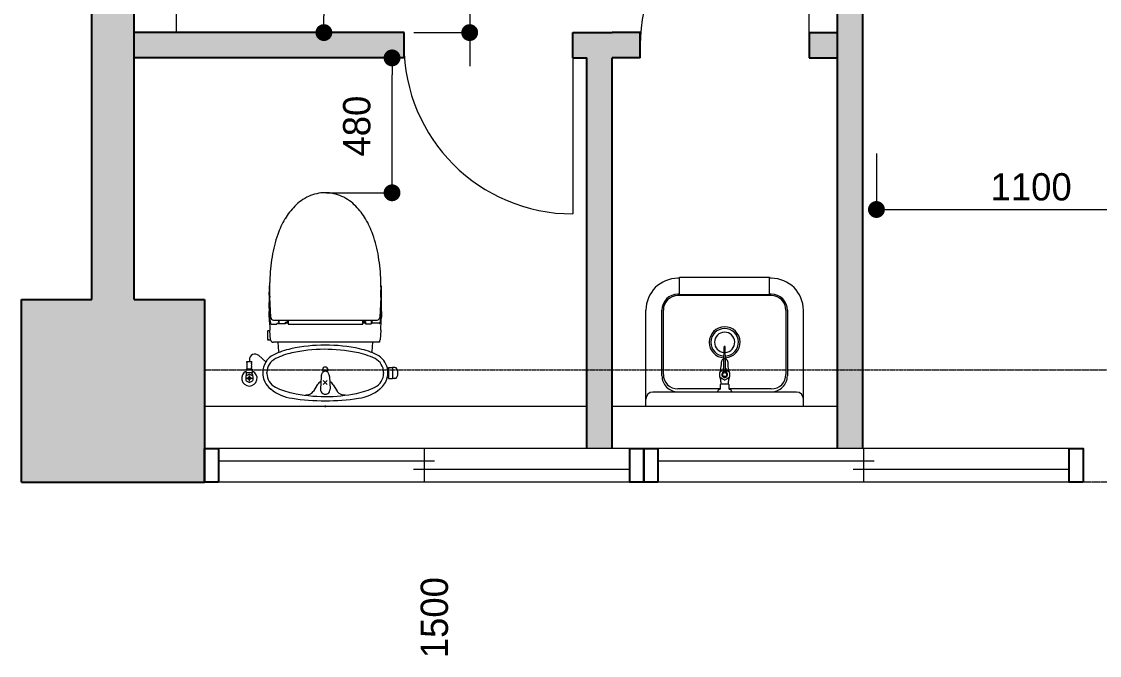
# Model space of a CAD drawing. Header units: millimetres. Extents: x -376000 to 292178, y -193032 to 188048.
# Drawn here: x -202147 to -198314, y 23682 to 25938 of the extents above; entities that cross this region are included whole.
import ezdxf

# ---------------------------------------------------------------- set-up
doc = ezdxf.new("R2010")
doc.units = ezdxf.units.MM
doc.header["$PDMODE"] = 1
doc.header["$PDSIZE"] = -2
doc.linetypes.add('ラインタイプ-1', pattern=[2.116531, 1.058062, -1.058469])
doc.linetypes.add('ラインタイプ-28', pattern=[1.058161, 0.705383, -0.352778])
for name, color, linetype, lineweight in [('01_基準-寸法', 7, 'Continuous', 5), ('_塗（壁） (2D)', 7, 'Continuous', 5), ('_平面図(既存部) (2D)', 7, 'Continuous', 5), ('_平面図（新設） (2D)', 7, 'Continuous', 5), ('_文字・記号 (2D)', 7, 'Continuous', 5), ('_梁 (2D)', 7, 'Continuous', 5)]:
    doc.layers.add(name, color=color, linetype=linetype, lineweight=lineweight)
for name, color, linetype, lineweight, true_color in [('02_0.25', 1, 'Continuous', 25, 0xff0000), ('03_0.15', 7, 'Continuous', 15, 0x990099), ('04_0.10', 7, 'Continuous', 9, 0x0099ff), ('05_0.05点線', 9, 'ラインタイプ-28', 5, 0x808080), ('08_ハッチ・色', 7, 'Continuous', 5, 0x888888)]:
    doc.layers.add(name, color=color, linetype=linetype, lineweight=lineweight, true_color=true_color)
doc.styles.add('Hiragino Kaku Gothic Pro W3', font='', dxfattribs={"bigfont": 'Hiragino Kaku Gothic Pro W3'})
doc.styles.add('Hiragino Sans W3', font='', dxfattribs={"bigfont": 'Hiragino Sans W3'})
doc.styles.get('Hiragino Kaku Gothic Pro W3').set_extended_font_data('Hiragino Kaku Gothic Pro W3')
doc.styles.get('Hiragino Sans W3').set_extended_font_data('Hiragino Sans W3')
doc.dimstyles.new('RGT', dxfattribs={"dimtxt": 161.781684, "dimasz": 0.999939, "dimexe": 0, "dimexo": 1, "dimgap": 0.5, "dimtad": 1, "dimdsep": 46, "dimtxsty": 'Hiragino Sans W3', "dimblk": 'DOT', "dimblk1": 'DOT', "dimblk2": 'DOT', "dimcen": 0, "dimazin": 0, "dimtfac": 1, "dimtix": 1, "dimtmove": 0, "dimatfit": 0, "dimldrblk": 'VW_FILLEDARROW', "dimfxl": 1, "dimfrac": 2, "dimtolj": 1, "dimarcsym": 0})

# ---------------------------------------------------------------- blocks, each defined once
blk = doc.blocks.new('グループ-294')
at = {"layer": '04_0.10'}
blk.add_line((-200186.7, 25853.3), (-200186.7, 25253.3), dxfattribs=at)
blk.add_arc((-200186.7, 25853.3), 600, 180, 270, dxfattribs=at)
blk = doc.blocks.new('グループ-295')
at = {"layer": '04_0.10'}
blk.add_line((-199346.7, 25853.3), (-199346.7, 26453.3), dxfattribs=at)
blk.add_arc((-199346.7, 25853.3), 600, 90, 180, dxfattribs=at)
blk = doc.blocks.new('塗（壁） (2D)')
at = {"layer": '02_0.25', "linetype": 'Continuous', "lineweight": 0, "true_color": 0xaaaaaa}
for points in [[(-201896.7, 29558.3), (-201746.7, 29558.3), (-201746.7, 24948.3), (-201896.7, 24948.3)], [(-201896.7, 29348.3), (-201746.7, 29348.3), (-201746.7, 24948.3), (-201896.7, 24948.3)]]:
    blk.add_hatch(color=253, dxfattribs=at).paths.add_polyline_path(points)
at = {"layer": '08_ハッチ・色', "linetype": 'Continuous', "lineweight": 0}
for points in [[(-200939.8, 25808.3), (-201746.7, 25808.3), (-201746.7, 25898.3), (-200786.7, 25898.3), (-200786.7, 25808.3)], [(-200186.7, 25808.3), (-200136.7, 25808.3), (-200136.7, 25898.3), (-200186.7, 25898.3), (-200186.7, 25808.3)], [(-199946.7, 25808.3), (-200046.7, 25808.3), (-200046.7, 25898.3), (-199946.7, 25898.3), (-199946.7, 25808.3)], [(-199246.4, 25808.3), (-199346.4, 25808.3), (-199346.4, 25898.3), (-199246.4, 25898.3), (-199246.4, 25808.3)]]:
    blk.add_hatch(color=141, dxfattribs=at).paths.add_polyline_path(points)
at = {"layer": '02_0.25'}
blk.add_line((-200136.7, 25898.3), (-200046.7, 25898.3), dxfattribs=at)
at = {"layer": '08_ハッチ・色', "color": 141}
for points in [[(-199156.7, 29708.3), (-199246.7, 29708.3), (-199156.7, 24418.3), (-199246.7, 24418.3)], [(-200046.7, 24418.3), (-200136.7, 24418.3), (-200046.7, 25898.3), (-200136.7, 25898.3)]]:
    blk.add_solid(points, dxfattribs=at)
at = {"layer": '08_ハッチ・色', "color": 253, "linetype": 'Continuous', "true_color": 0xaaaaaa}
blk.add_solid([(-202146.7, 24298.3), (-201496.7, 24298.3), (-202146.7, 24948.3), (-201496.7, 24948.3)], dxfattribs=at)
blk.add_solid([(-202146.7, 24298.3), (-201496.7, 24298.3), (-202146.7, 24948.3), (-201496.7, 24948.3)], dxfattribs=at)
at = {"layer": '02_0.25', "color": 7}
for name in ['グループ-295', 'グループ-294']:
    blk.add_blockref(name, (0, 0), dxfattribs=at)
blk = doc.blocks.new('グループ-178')
at = {"layer": '02_0.25', "flags": 128}
for points in [[(-201446.7, 24298.3), (-201496.7, 24298.3), (-201496.7, 24418.3), (-201446.7, 24418.3)], [(-199934.2, 24298.3), (-199984.2, 24298.3), (-199984.2, 24418.3), (-199934.2, 24418.3)]]:
    blk.add_lwpolyline(points, close=True, dxfattribs=at)
at = {"layer": '03_0.15'}
for p, q in [((-200715.4, 24418.3), (-200715.4, 24298.3)), ((-200678.4, 24373.3), (-201446.7, 24373.3)), ((-199984.2, 24343.3), (-200752.5, 24343.3))]:
    blk.add_line(p, q, dxfattribs=at)
at = {"layer": '04_0.10'}
for p, q in [((-199984.2, 24418.3), (-201446.7, 24418.3)), ((-199984.2, 24298.3), (-201446.7, 24298.3))]:
    blk.add_line(p, q, dxfattribs=at)
blk = doc.blocks.new('グループ-179')
at = {"layer": '02_0.25', "flags": 128}
for points in [[(-199884, 24298.3), (-199934, 24298.3), (-199934, 24418.3), (-199884, 24418.3)], [(-198371.5, 24298.3), (-198421.5, 24298.3), (-198421.5, 24418.3), (-198371.5, 24418.3)]]:
    blk.add_lwpolyline(points, close=True, dxfattribs=at)
at = {"layer": '03_0.15'}
for p, q in [((-199152.8, 24418.3), (-199152.8, 24298.3)), ((-199115.8, 24373.3), (-199884, 24373.3)), ((-198421.5, 24343.3), (-199189.8, 24343.3))]:
    blk.add_line(p, q, dxfattribs=at)
at = {"layer": '04_0.10'}
for p, q in [((-198421.5, 24418.3), (-199884, 24418.3)), ((-198421.5, 24298.3), (-199884, 24298.3))]:
    blk.add_line(p, q, dxfattribs=at)
blk = doc.blocks.new('グループ-183')
at = {"layer": '02_0.25', "flags": 128}
for points in [[(-199883.9, 24298.3), (-199933.9, 24298.3), (-199933.9, 24418.3), (-199883.9, 24418.3)], [(-198371.4, 24298.3), (-198421.4, 24298.3), (-198421.4, 24418.3), (-198371.4, 24418.3)]]:
    blk.add_lwpolyline(points, close=True, dxfattribs=at)
at = {"layer": '03_0.15'}
for p, q in [((-199152.7, 24418.3), (-199152.7, 24298.3)), ((-199115.6, 24373.3), (-199883.9, 24373.3)), ((-198421.4, 24343.3), (-199189.7, 24343.3))]:
    blk.add_line(p, q, dxfattribs=at)
at = {"layer": '04_0.10'}
for p, q in [((-198421.4, 24418.3), (-199883.9, 24418.3)), ((-198421.4, 24298.3), (-199883.9, 24298.3))]:
    blk.add_line(p, q, dxfattribs=at)
blk = doc.blocks.new('平面図(既存部) (2D)')
at = {"layer": '02_0.25'}
for p, q in [((-201896.673, 24948.333), (-201896.673, 28428.333)), ((-201746.673, 24948.333), (-201746.673, 28428.333)), ((-202146.673, 24298.333), (-202146.673, 24948.333)), ((-202146.673, 24948.333), (-201896.673, 24948.333)), ((-202146.673, 24298.333), (-202146.673, 24948.333)), ((-202146.673, 24948.333), (-201896.673, 24948.333)), ((-201746.673, 24948.333), (-201496.673, 24948.333)), ((-201496.673, 24948.333), (-201496.673, 24298.333)), ((-201496.673, 24948.333), (-201496.673, 24298.333)), ((-202146.48, 24298.333), (-201496.48, 24298.333)), ((-202146.48, 24298.333), (-201496.48, 24298.333))]:
    blk.add_line(p, q, dxfattribs=at)
at = {"layer": '02_0.25', "color": 7}
for name in ['グループ-178', 'グループ-179', 'グループ-183']:
    blk.add_blockref(name, (0, 0), dxfattribs=at)
blk = doc.blocks.new('グループ-786')
at = {"layer": '04_0.10'}
for p, q in [((-201596.7, 27222.3), (-201564.7, 27215.9)), ((-201596.7, 27222.3), (-201596.7, 26874.3)), ((-201556.7, 27048.3), (-201556.7, 27206.1)), ((-201556.7, 27127.3), (-201539.3, 27135.1)), ((-201556.7, 27127.3), (-201545.5, 27129)), ((-201556.7, 27025.8), (-201556.7, 27070.8)), ((-201547.1, 27070.8), (-201556.7, 27070.8)), ((-201546.1, 27069.9), (-201546.1, 27026.7)), ((-201556.7, 27048.3), (-201556.7, 26890.5)), ((-201547.1, 27025.8), (-201556.7, 27025.8)), ((-201347.6, 27053.3), (-201347.7, 27053.3)), ((-201347.6, 27043.3), (-201347.7, 27043.3)), ((-201556.7, 26969.3), (-201545.5, 26967.6)), ((-201556.7, 26969.3), (-201539.3, 26961.5)), ((-201596.7, 26874.3), (-201564.7, 26880.7))]:
    blk.add_line(p, q, dxfattribs=at)
for centre, radius in [((-201366.7, 27048.3), 36.5), ((-201379.7, 27055.8), 5), ((-201366.7, 27063.3), 5), ((-201353.7, 27055.8), 5), ((-201379.7, 27040.8), 5), ((-201366.7, 27048.3), 5), ((-201366.7, 27033.3), 5), ((-201353.7, 27040.8), 5)]:
    blk.add_circle(centre, radius, dxfattribs=at)
for centre, radius, start, end in [((-201710.7, 26229.3), 1000, 62.9061, 83.4532), ((-201566.7, 27206.1), 10, 0, 78.6901), ((-201710.7, 26229.3), 988, 62.9061, 81.0319), ((-201512.6, 27075.9), 65, 61.7005, 114.3187), ((-201532, 27040), 90, 64.3158, 98.6286), ((-201415, 27283.3), 180, 244.3158, 267.7039), ((-201401.2, 27282.8), 170, 241.7005, 266.1568), ((-201434.3, 26803.7), 300, 64.9404, 87.7039), ((-201433.3, 26803.9), 310, 64.8506, 86.1568), ((-201291.7, 27048.3), 68, 0, 62.7152), ((-201291.7, 27048.3), 80, 0, 62.9061), ((-201547.1, 27069.8), 1, 6.2024, 90), ((-201744.9, 27048.3), 200, 0, 6.2024), ((-201319.9, 27048.3), 30, 0, 64.9404), ((-201318.6, 27048.3), 40, 0, 64.8506), ((-201547.1, 27026.8), 1, 270, 353.7976), ((-201744.9, 27048.3), 200, 353.7976, 0), ((-201434.3, 27292.9), 300, 272.2961, 295.0596), ((-201347.7, 27052.3), 1, 90, 145.008), ((-201319.9, 27048.3), 30, 295.0596, 0), ((-201318.6, 27048.3), 40, 295.1494, 0), ((-201291.7, 27048.3), 68, 297.2848, 0), ((-201291.7, 27048.3), 80, 297.0939, 0), ((-201710.7, 27867.3), 988, 278.9681, 297.0939), ((-201415, 26813.3), 180, 92.2961, 115.6842), ((-201401.2, 26813.8), 170, 93.8432, 118.2995), ((-201433.3, 27292.7), 310, 273.8432, 295.1494), ((-201710.7, 27867.3), 1000, 276.5468, 297.0939), ((-201532, 27056.6), 90, 261.3714, 295.6842), ((-201512.6, 27020.7), 65, 245.6813, 298.2995), ((-201566.7, 26890.5), 10, 281.3099, 0)]:
    blk.add_arc(centre, radius, start, end, dxfattribs=at)
blk = doc.blocks.new('グループ-787')
at = {"layer": '04_0.10'}
for p, q in [((-201596.7, 26422.3), (-201564.7, 26415.9)), ((-201596.7, 26422.3), (-201596.7, 26074.3)), ((-201556.7, 26248.3), (-201556.7, 26406.1)), ((-201556.7, 26327.3), (-201539.3, 26335.1)), ((-201556.7, 26327.3), (-201545.5, 26329)), ((-201556.7, 26225.8), (-201556.7, 26270.8)), ((-201547.1, 26270.8), (-201556.7, 26270.8)), ((-201546.1, 26269.9), (-201546.1, 26226.7)), ((-201556.7, 26248.3), (-201556.7, 26090.5)), ((-201547.1, 26225.8), (-201556.7, 26225.8)), ((-201347.6, 26253.3), (-201347.7, 26253.3)), ((-201347.6, 26243.3), (-201347.7, 26243.3)), ((-201556.7, 26169.3), (-201545.5, 26167.6)), ((-201556.7, 26169.3), (-201539.3, 26161.5)), ((-201596.7, 26074.3), (-201564.7, 26080.7))]:
    blk.add_line(p, q, dxfattribs=at)
for centre, radius in [((-201366.7, 26248.3), 36.5), ((-201379.7, 26255.8), 5), ((-201366.7, 26263.3), 5), ((-201353.7, 26255.8), 5), ((-201379.7, 26240.8), 5), ((-201366.7, 26248.3), 5), ((-201366.7, 26233.3), 5), ((-201353.7, 26240.8), 5)]:
    blk.add_circle(centre, radius, dxfattribs=at)
for centre, radius, start, end in [((-201710.7, 25429.3), 1000, 62.9061, 83.4532), ((-201566.7, 26406.1), 10, 0, 78.6901), ((-201710.7, 25429.3), 988, 62.9061, 81.0319), ((-201512.6, 26275.9), 65, 61.7005, 114.3187), ((-201401.2, 26482.8), 170, 241.7005, 266.1568), ((-201532, 26240), 90, 64.3158, 98.6286), ((-201415, 26483.3), 180, 244.3158, 267.7039), ((-201434.3, 26003.7), 300, 64.9404, 87.7039), ((-201433.3, 26003.9), 310, 64.8506, 86.1568), ((-201291.7, 26248.3), 68, 0, 62.7152), ((-201291.7, 26248.3), 80, 0, 62.9061), ((-201547.1, 26269.8), 1, 6.2024, 90), ((-201744.9, 26248.3), 200, 0, 6.2024), ((-201319.9, 26248.3), 30, 0, 64.9404), ((-201318.6, 26248.3), 40, 0, 64.8506), ((-201547.1, 26226.8), 1, 270, 353.7976), ((-201744.9, 26248.3), 200, 353.7976, 0), ((-201434.3, 26492.9), 300, 272.2961, 295.0596), ((-201347.7, 26252.3), 1, 90, 145.008), ((-201319.9, 26248.3), 30, 295.0596, 0), ((-201318.6, 26248.3), 40, 295.1494, 0), ((-201291.7, 26248.3), 68, 297.2848, 0), ((-201291.7, 26248.3), 80, 297.0939, 0), ((-201710.7, 27067.3), 1000, 276.5468, 297.0939), ((-201710.7, 27067.3), 988, 278.9681, 297.0939), ((-201415, 26013.3), 180, 92.2961, 115.6842), ((-201401.2, 26013.8), 170, 93.8432, 118.2995), ((-201433.3, 26492.7), 310, 273.8432, 295.1494), ((-201532, 26256.6), 90, 261.3714, 295.6842), ((-201512.6, 26220.7), 65, 245.6813, 298.2995), ((-201566.7, 26090.5), 10, 281.3099, 0)]:
    blk.add_arc(centre, radius, start, end, dxfattribs=at)
blk = doc.blocks.new('グループ-788')
at = {"layer": '04_0.10', "flags": 128}
blk.add_lwpolyline([(-201746.7, 27398.3), (-201596.7, 27398.3), (-201596.7, 25898.3), (-201746.7, 25898.3)], close=True, dxfattribs=at)
at = {"layer": '04_0.10'}
for name in ['グループ-786', 'グループ-787']:
    blk.add_blockref(name, (0, 0), dxfattribs=at)
blk = doc.blocks.new('グループ-800')
at = {"layer": '04_0.10'}
for p, q in [((-201265.5, 24982.4), (-201264.7, 24997.4)), ((-200868.6, 24997.4), (-200867.8, 24982.4)), ((-201265.7, 24972.4), (-201265.6, 24979.8)), ((-201265.7, 24971.4), (-201265.7, 24972.4)), ((-201265.7, 24967.9), (-201265.7, 24971.4)), ((-201265.7, 24967), (-201265.7, 24967.9)), ((-201265.7, 24963.5), (-201265.7, 24967)), ((-201260.5, 24884.8), (-201264.2, 24956.7)), ((-200869.1, 24956.7), (-200872.8, 24884.8)), ((-200867.7, 24980.1), (-200867.7, 24972.4)), ((-200867.7, 24972.4), (-200867.7, 24971.4)), ((-200867.7, 24971.4), (-200867.7, 24967.9)), ((-200867.7, 24967.9), (-200867.7, 24966.7)), ((-200867.7, 24966.7), (-200867.7, 24953.7)), ((-201266.2, 24886.1), (-201266.7, 24905.6)), ((-201262.7, 24885.3), (-201263.3, 24893.6)), ((-201262.5, 24880.6), (-201262.7, 24885.3)), ((-201261.3, 24867.1), (-201262.5, 24880.6)), ((-201250.6, 24875.4), (-200882.8, 24875.4)), ((-201231.8, 24871.7), (-201231.8, 24875.4)), ((-201230.7, 24863.9), (-201230.7, 24875.4)), ((-201200.7, 24868.3), (-201200.7, 24875.4)), ((-201199.1, 24875.4), (-201199.1, 24862.8)), ((-200932.7, 24862.8), (-200932.7, 24875.4)), ((-200931.2, 24869.8), (-200931.2, 24875.4)), ((-200902.7, 24863.4), (-200902.7, 24875.4)), ((-200901.6, 24875.4), (-200901.6, 24865.9)), ((-200870.3, 24889.1), (-200871.5, 24872.8)), ((-200870.1, 24892.6), (-200870.2, 24889.3)), ((-200866.7, 24905.6), (-200867.2, 24886.1)), ((-201271.7, 24835.5), (-201271.7, 24807)), ((-201269.2, 24837.1), (-201269.7, 24837.1)), ((-201268.7, 24837.2), (-201268.7, 24836.7)), ((-201263.4, 24837.5), (-201268.4, 24837.5)), ((-201263.4, 24837.5), (-201263.5, 24839.2)), ((-201261.3, 24805.6), (-201263.4, 24837.5)), ((-201258.8, 24860.8), (-201239.7, 24860.8)), ((-201239.2, 24862.6), (-201239.2, 24861.3)), ((-201232.7, 24863.2), (-201238.7, 24863.1)), ((-201231.7, 24867.8), (-201231.8, 24871.7)), ((-201231.7, 24867.8), (-201231.7, 24866.8)), ((-201231.7, 24866.8), (-201231.7, 24865.9)), ((-201231.7, 24865.9), (-201231.7, 24864.7)), ((-201229.7, 24862.9), (-201208.2, 24862.9)), ((-201207.7, 24867.8), (-201201.2, 24867.8)), ((-201207.7, 24863.4), (-201207.7, 24867.8)), ((-201206.7, 24865), (-201206.7, 24867.8)), ((-201199.6, 24864.5), (-201206.2, 24864.5)), ((-201197.1, 24860.8), (-201066.7, 24860.8)), ((-201066.7, 24860.8), (-200934.7, 24860.8)), ((-200931.9, 24868.2), (-200932.2, 24868.5)), ((-200931.8, 24868.2), (-200931.8, 24867.4)), ((-200926.2, 24864.7), (-200931.7, 24864.6)), ((-200926.2, 24868.2), (-200931.6, 24868.3)), ((-200931.2, 24869.8), (-200924.2, 24869.8)), ((-200925.7, 24865.2), (-200925.7, 24867.7)), ((-200924.2, 24869.8), (-200924.2, 24862.4)), ((-200924.2, 24862.4), (-200903.7, 24862.4)), ((-200901.6, 24865), (-200901.6, 24865.9)), ((-200874.8, 24864), (-200900.6, 24864)), ((-200875.7, 24863.3), (-200875.7, 24864)), ((-200874.5, 24862.8), (-200875.2, 24862.8)), ((-200871.7, 24872.5), (-200872.1, 24867.9)), ((-200869.4, 24839.2), (-200871.6, 24805.6)), ((-201270.2, 24805.1), (-201270.2, 24805.6)), ((-201270.2, 24802.4), (-201270.2, 24805.1)), ((-201269.7, 24802.4), (-201270.2, 24802.4)), ((-201269.7, 24805.5), (-201269, 24805.5)), ((-201269.7, 24803.7), (-201269.7, 24802.4)), ((-201267.2, 24805.5), (-201268.4, 24805.5)), ((-201267.7, 24802.4), (-201267.7, 24803.7)), ((-201267.2, 24802.4), (-201267.7, 24802.4)), ((-201267.2, 24805.5), (-201267.2, 24805)), ((-201267.2, 24805), (-201267.2, 24802.4)), ((-201267.2, 24805), (-201261.3, 24805)), ((-200873.7, 24800.2), (-200873.7, 24796.8)), ((-201066.7, 24796.3), (-201251.3, 24796.3)), ((-201232.3, 24763.7), (-201234.7, 24796.3)), ((-200927.6, 24796.3), (-201066.7, 24796.3)), ((-200888.8, 24796.3), (-200927.6, 24796.3)), ((-200898.6, 24796.3), (-200901, 24763.7)), ((-200882, 24796.3), (-200888.8, 24796.3)), ((-200879.3, 24796.3), (-200882, 24796.3)), ((-200874.1, 24796.3), (-200879.3, 24796.3)), ((-201345.7, 24728.3), (-201327.7, 24728.3)), ((-201345.7, 24724.1), (-201345.7, 24728.3)), ((-201343.9, 24719.8), (-201343.9, 24722.3)), ((-201336.7, 24734.1), (-201336.7, 24728.3)), ((-201329.4, 24719.8), (-201329.4, 24722.3)), ((-201327.7, 24724.1), (-201327.7, 24728.3)), ((-201278, 24726.7), (-201303.5, 24749.1)), ((-201348.2, 24690.1), (-201348.2, 24700.5)), ((-201347.7, 24701.3), (-201343.3, 24701.3)), ((-201347.7, 24689.3), (-201325.6, 24689.3)), ((-201338.7, 24682.2), (-201347.6, 24677)), ((-201347.2, 24683.5), (-201347.2, 24689.3)), ((-201343.9, 24711.8), (-201343.9, 24714.3)), ((-201343.9, 24703.3), (-201343.9, 24706.8)), ((-201343.3, 24701.3), (-201330.1, 24701.3)), ((-201342.8, 24702.3), (-201330.6, 24702.3)), ((-201325.7, 24677), (-201334.7, 24682.2)), ((-201330.1, 24701.3), (-201325.6, 24701.3)), ((-201329.4, 24711.8), (-201329.4, 24714.3)), ((-201329.4, 24703.3), (-201329.4, 24706.8)), ((-201326.2, 24683.5), (-201326.2, 24689.3)), ((-201325.2, 24690.1), (-201325.2, 24700.5)), ((-201274.2, 24685.8), (-201274.2, 24688.8)), ((-200859.2, 24688.8), (-200859.2, 24685.8)), ((-200845.8, 24703.8), (-200842.2, 24703.8)), ((-200842.2, 24706.3), (-200842.2, 24703.8)), ((-200842.2, 24703.8), (-200842.2, 24670.8)), ((-200841.7, 24706.8), (-200827.5, 24706.8)), ((-200827.2, 24706.3), (-200827.2, 24668.3)), ((-200819.1, 24706.7), (-200826.7, 24706.8)), ((-201349.7, 24673.5), (-201349.7, 24663.1)), ((-201347.7, 24659.7), (-201338.7, 24654.5)), ((-201346.7, 24668.3), (-201326.7, 24668.3)), ((-201336.7, 24658.3), (-201336.7, 24678.3)), ((-201334.7, 24654.5), (-201325.7, 24659.7)), ((-201323.7, 24663.1), (-201323.7, 24673.5)), ((-201095, 24645.2), (-201108.4, 24622.8)), ((-201081.6, 24674.3), (-201083.7, 24629.1)), ((-201073.7, 24660.4), (-201059.6, 24646.3)), ((-201073.7, 24646.3), (-201059.6, 24660.4)), ((-201051.7, 24674.3), (-201049.7, 24629.1)), ((-201038.3, 24645.2), (-201025, 24622.8)), ((-200846.4, 24670.8), (-200842.2, 24670.8)), ((-200842.2, 24670.8), (-200842.2, 24668.3)), ((-200841.7, 24667.8), (-200827.5, 24667.8)), ((-200819.1, 24668), (-200826.7, 24667.8)), ((-201108.4, 24622.8), (-201109.4, 24621.5)), ((-201025, 24622.8), (-201024, 24621.5))]:
    blk.add_line(p, q, dxfattribs=at)
for centre, radius in [((-201336.7, 24668.3), 5.15), ((-201066.7, 24568.3), 2)]:
    blk.add_circle(centre, radius, dxfattribs=at)
for centre, radius, start, end in [((-201054, 25162.7), 169, 115.2388, 135.8727), ((-201066.7, 25184.4), 144, 90, 114.3406), ((-201066.7, 25184.4), 144, 65.6594, 90), ((-201079.4, 25162.7), 169, 44.1273, 64.7612), ((-201012.1, 25118.3), 230, 135.1765, 149.316), ((-201121.2, 25118.3), 230, 30.684, 44.8235), ((-200946.1, 25078.9), 306.9, 149.2902, 160.7039), ((-201187.3, 25078.9), 306.9, 19.2961, 30.7098), ((-200798.8, 25027.3), 462.9, 160.7014, 170.9182), ((-201334.5, 25027.3), 462.9, 9.0818, 19.2986), ((-200597.7, 24992.8), 667, 170.72, 178.0617), ((-201535.7, 24992.8), 667, 1.9383, 9.28), ((-200427.8, 24986.7), 837, 179.2691, 182.057), ((-200427.8, 24986.7), 837, 178.038, 179.2691), ((-201705.6, 24986.7), 837, 0.7309, 1.962), ((-201705.6, 24986.7), 837, 357.943, 0.7309), ((-200058, 24930.8), 1208.9, 178.3698, 181.197), ((-201264, 24965.2), 2.5, 134.0349, 178.8225), ((-200221.7, 24963.5), 1044, 180, 182.4348), ((-201192, 24978.8), 73.6, 177.2335, 179.2012), ((-201838.6, 24960.7), 970.9, 357.55, 359.587), ((-200941.4, 24978.8), 73.6, 0.98, 2.7665), ((-200869.9, 24964.6), 3.01, 10.9502, 43.3463), ((-202075.4, 24930.8), 1208.9, 358.803, 1.6302), ((-200185.4, 24968.2), 1080.5, 182.6011, 183.9612), ((-201946.8, 24968.1), 1079.3, 356.038, 357.3996), ((-199722.5, 24949.4), 1545, 182.348, 184.0907), ((-201250.6, 24885.4), 10, 183.246, 270), ((-200882.8, 24885.4), 10, 270, 356.754), ((-200877.6, 24889.6), 7.35, 355.9172, 357.7724), ((-200842.6, 24891.7), 27.6, 176.1167, 178.0973), ((-202410.7, 24936.1), 1544.3, 356.4028, 358.1455), ((-201269.7, 24835.5), 2, 118.0725, 180), ((-201270.5, 24837), 0.3, 2.1497, 118.0725), ((-201269.6, 24832), 5.05, 90.5257, 96.2176), ((-201269.1, 24836.4), 0.64, 57.3884, 92.9061), ((-201269, 24836.7), 0.32, 0.2608, 51.9422), ((-201268.4, 24837.2), 0.3, 90, 180), ((-201176.7, 24874.8), 84.9, 185.2237, 188.3113), ((-201258.8, 24862.8), 2, 188.3113, 270), ((-201239.7, 24861.3), 0.5, 270, 0), ((-201238.7, 24862.6), 0.5, 90.2828, 180), ((-201232.7, 24864.2), 1, 270.2839, 359.5007), ((-201229.7, 24863.9), 1, 180, 270), ((-201208.2, 24863.4), 0.5, 270, 0), ((-201206.2, 24865), 0.5, 180, 270.1524), ((-201201.2, 24868.3), 0.5, 270, 0), ((-201199.6, 24864), 0.5, 359.9635, 90), ((-201197.1, 24862.8), 2, 180.0276, 269.9899), ((-200934.7, 24862.8), 2, 270.0101, 359.9724), ((-200875.2, 24865.8), 57.5, 176.4937, 182.19), ((-200932.2, 24866.6), 0.501, 116.4543, 167.5672), ((-200931.7, 24869.2), 0.884, 172.9989, 208.1014), ((-200931.6, 24869.3), 1, 180.0416, 265.7603), ((-200931.6, 24863.6), 0.999, 90.9118, 180.0243), ((-200931.6, 24869.3), 0.987, 211.2711, 235.7249), ((-200928.5, 24859.1), 8.93, 112.688, 116.2363), ((-200931.9, 24868.2), 0.088, 11.0962, 59.8388), ((-200932, 24867.5), 0.194, 292.1534, 314.0488), ((-200931.9, 24867.4), 0.0296, 316.9364, 356.165), ((-200926.2, 24867.7), 0.5, 0, 89), ((-200926.2, 24865.2), 0.5, 270.9999, 0), ((-200903.7, 24863.4), 1, 270, 0), ((-200900.6, 24865), 1, 180.5, 270), ((-200875.2, 24863.3), 0.5, 180, 270), ((-200874.5, 24864.8), 2, 270, 352.4349), ((-200952.4, 24875.1), 80.6, 352.4349, 354.8728), ((-200872.1, 24872.8), 0.504, 313.8753, 356.811), ((-201269.7, 24807), 2, 180.0088, 255.5099), ((-201269.7, 24807.5), 1.94, 255.0683, 269.9979), ((-201268.7, 24803.7), 1, 0, 180), ((-201269, 24805.9), 0.306, 271.1015, 0.7236), ((-201268.4, 24805.9), 0.306, 179.316, 268.859), ((-201251.3, 24806.3), 10, 183.8924, 187.2056), ((-201251.3, 24806.3), 10, 187.2056, 270), ((-200881.6, 24806.3), 10, 322.4837, 356.1076), ((-201130.9, 24509.4), 270, 102.3552, 116.2024), ((-201112.7, 24772.9), 120, 184.415, 186.2939), ((-201066.7, 24216.3), 570, 90, 102.3552), ((-201066.7, 24216.3), 555, 78.4919, 102.3552), ((-201066.7, 24216.3), 570, 77.6448, 90), ((-201002.5, 24509.4), 255, 63.7906, 79.4363), ((-201002.5, 24509.4), 270, 63.7976, 77.6448), ((-201020.7, 24772.9), 120, 353.7061, 355.585), ((-200874.2, 24796.8), 0.505, 277.1949, 327.5284), ((-200874.2, 24796.8), 0.504, 327.5541, 0.0111), ((-201343.9, 24724.1), 1.75, 180, 270), ((-201316.7, 24734.1), 20, 48.6522, 180), ((-201329.4, 24724.1), 1.75, 270, 0), ((-201219.2, 24688.8), 70, 116.2024, 180), ((-201219.2, 24688.8), 55, 116.2024, 180), ((-201130.9, 24509.4), 255, 102.3552, 116.2024), ((-200914.2, 24688.8), 55, 0, 63.7651), ((-200914.2, 24688.8), 70, 12.3736, 63.7976), ((-201336.7, 24668.3), 27.5, 114.7196, 65.2804), ((-201337.9, 24695.3), 11.5, 148.551, 153.0376), ((-201337.9, 24695.3), 11.5, 206.9624, 211.449), ((-201392.2, 24683.5), 45, 351.7979, 0), ((-201342.4, 24717.1), 3.16, 119.6168, 240.3832), ((-201342.8, 24709.3), 2.75, 114.7615, 245.2385), ((-201342.9, 24703.3), 1, 180, 270), ((-201336.7, 24668.3), 14, 81.7867, 98.2133), ((-201330.4, 24703.3), 1, 270, 0), ((-201331, 24717.1), 3.16, 299.6168, 60.3832), ((-201330.6, 24709.3), 2.75, 294.7615, 65.2385), ((-201281.2, 24683.5), 45, 179.8882, 188.2019), ((-201335.4, 24695.3), 11.5, 26.9624, 31.449), ((-201335.4, 24695.3), 11.5, 328.551, 333.0376), ((-201214.2, 24688.8), 75, 180, 231.5085), ((-201219.2, 24685.8), 55, 180, 243.7976), ((-201057.4, 24674.1), 24.2, 150.891, 164.9403), ((-201062.2, 24676.9), 18.6, 134.3037, 151.0128), ((-201066.7, 24698.3), 10, 315.7329, 224.2671), ((-201065.5, 24680.3), 13.8, 113.9448, 134.3599), ((-201066.6, 24682.7), 11.1, 90.1857, 113.7645), ((-201066.7, 24682.7), 11.1, 66.2355, 89.8143), ((-201067.8, 24680.3), 13.8, 45.6401, 66.0552), ((-201071.2, 24676.9), 18.6, 28.9872, 45.6963), ((-201076, 24674.1), 24.2, 15.0597, 29.109), ((-200914.2, 24685.8), 55, 296.1698, 0), ((-200919.2, 24688.8), 75, 346.1134, 0), ((-200914.2, 24688.8), 70, 0, 12.3736), ((-200841.7, 24706.3), 0.5, 90, 180), ((-200827.5, 24706.5), 0.3, 0, 90), ((-200826.7, 24706.3), 0.5, 89, 180), ((-200819.2, 24698.7), 8, 27.2959, 89), ((-200841.2, 24687.3), 32.8, 332.7041, 27.2959), ((-201336.7, 24668.3), 14, 141.788, 158.2134), ((-201336.7, 24668.3), 14, 201.7871, 218.2134), ((-201336.7, 24668.3), 14, 261.7864, 278.2119), ((-201336.7, 24668.3), 14, 21.7864, 38.213), ((-201336.7, 24668.3), 14, 321.7865, 338.213), ((-201066.7, 24628.3), 33, 118.4571, 149), ((-201053.4, 24673), 28.2, 164.8309, 177.4771), ((-201079.9, 24673), 28.2, 2.5229, 15.1691), ((-201066.7, 24628.3), 33, 31, 61.5429), ((-200919.2, 24688.8), 75, 308.4915, 346.1134), ((-200841.7, 24668.3), 0.5, 180, 270), ((-200827.5, 24668.1), 0.3, 270, 0), ((-200826.7, 24668.3), 0.5, 180, 271), ((-200819.2, 24676), 8, 271, 332.7041), ((-201161.3, 24755.4), 160, 231.5085, 261.5002), ((-201130.9, 24865.3), 255, 243.7976, 257.6448), ((-201066.7, 25158.3), 555, 257.6448, 270), ((-201133.3, 24639.6), 30, 262.6795, 323), ((-201066.7, 24628.3), 17, 177.4495, 2.5505), ((-201066.7, 25158.3), 555, 270, 281.5081), ((-201000, 24639.6), 30, 217, 277.3205), ((-201002.5, 24865.3), 255, 280.5637, 296.1954), ((-200972.1, 24755.4), 160, 278.4998, 308.4915), ((-201066.7, 25388.3), 800, 261.5002, 270), ((-201066.7, 25388.3), 800, 270, 278.4998)]:
    blk.add_arc(centre, radius, start, end, dxfattribs=at)
blk = doc.blocks.new('グループ-801')
at = {"layer": '04_0.10'}
for p, q in [((-199806.7, 25024.3), (-199812.7, 25024.3)), ((-199486.7, 25026.7), (-199806.7, 25026.7)), ((-199806.7, 24964.9), (-199806.7, 25026.7)), ((-199486.7, 24964.9), (-199486.7, 25026.7)), ((-199480.7, 25024.3), (-199486.7, 25024.3)), ((-199806.7, 24967.3), (-199812.7, 24967.3)), ((-199646.7, 24962.3), (-199812.7, 24962.3)), ((-199486.7, 24964.9), (-199806.7, 24964.9)), ((-199480.7, 24962.3), (-199646.7, 24962.3)), ((-199480.7, 24967.3), (-199486.7, 24967.3)), ((-199926.7, 24594.3), (-199926.7, 24910.3)), ((-199869.7, 24677.3), (-199869.7, 24910.3)), ((-199864.7, 24682.3), (-199864.7, 24910.3)), ((-199428.7, 24910.3), (-199428.7, 24682.3)), ((-199423.7, 24910.3), (-199423.7, 24677.3)), ((-199366.7, 24594.3), (-199366.7, 24910.3)), ((-199649.3, 24723.8), (-199648.7, 24779.9)), ((-199646.2, 24781.3), (-199647.2, 24781.3)), ((-199644, 24723.8), (-199644.7, 24779.9)), ((-199649.6, 24699.9), (-199649.3, 24723.8)), ((-199643.8, 24699.9), (-199644, 24723.8)), ((-199635.4, 24726.3), (-199635.5, 24727)), ((-199664.2, 24681.7), (-199664.2, 24689.4)), ((-199662.4, 24692.5), (-199662, 24692.7)), ((-199662, 24692.7), (-199655.1, 24696.7)), ((-199655.1, 24696.7), (-199649.6, 24699.9)), ((-199653.7, 24689.3), (-199639.6, 24703.4)), ((-199639.6, 24689.3), (-199653.7, 24703.4)), ((-199649.6, 24697.4), (-199649.6, 24699.9)), ((-199643.8, 24699.9), (-199637.6, 24696.3)), ((-199643.8, 24697.4), (-199643.8, 24699.9)), ((-199637.6, 24696.3), (-199631.4, 24692.7)), ((-199631.4, 24692.7), (-199631, 24692.5)), ((-199629.2, 24689.4), (-199629.2, 24681.7)), ((-199664.2, 24673.3), (-199664.2, 24681.7)), ((-199662, 24670), (-199662.4, 24670.2)), ((-199655.1, 24666), (-199662, 24670)), ((-199661.4, 24632.2), (-199661.4, 24646.3)), ((-199659.7, 24647.3), (-199660.4, 24647.3)), ((-199659.7, 24656), (-199659.7, 24647.3)), ((-199633.6, 24647.3), (-199659.7, 24647.3)), ((-199648.5, 24662.2), (-199655.1, 24666)), ((-199637.6, 24666.4), (-199644.9, 24662.2)), ((-199631.4, 24670), (-199637.6, 24666.4)), ((-199633.6, 24656), (-199633.6, 24647.3)), ((-199632.9, 24647.3), (-199633.6, 24647.3)), ((-199631.9, 24646.3), (-199631.9, 24632.2)), ((-199631, 24670.2), (-199631.4, 24670)), ((-199629.2, 24681.7), (-199629.2, 24673.3)), ((-199391.7, 24619.3), (-199901.7, 24619.3)), ((-199661.9, 24630.3), (-199812.7, 24630.3)), ((-199671.7, 24620.3), (-199671.7, 24619.3)), ((-199659.9, 24619.3), (-199671.7, 24619.3)), ((-199664.3, 24628.4), (-199664.8, 24628.2)), ((-199633.5, 24619.3), (-199659.9, 24619.3)), ((-199621.7, 24619.3), (-199633.5, 24619.3)), ((-199480.7, 24630.3), (-199631.4, 24630.3)), ((-199628.5, 24628.2), (-199629, 24628.4)), ((-199621.7, 24620.3), (-199621.7, 24619.3)), ((-199926.7, 24568.3), (-199926.7, 24594.3)), ((-199366.7, 24568.3), (-199926.7, 24568.3)), ((-199366.7, 24568.3), (-199366.7, 24594.3))]:
    blk.add_line(p, q, dxfattribs=at)
blk.add_circle((-199646.7, 24681.3), 7, dxfattribs=at)
blk.add_circle((-199646.7, 24681.3), 7, dxfattribs=at)
for centre, radius, start, end in [((-199812.7, 24910.3), 114, 90, 180), ((-199480.7, 24910.3), 114, 0, 90), ((-199812.7, 24910.3), 57, 90.001, 180), ((-199812.7, 24910.3), 52, 90.0006, 179.9994), ((-199480.7, 24910.3), 57, 0, 90), ((-199480.7, 24910.3), 52, 0, 90), ((-199646.7, 24796.3), 55, 272.5363, 180), ((-199646.7, 24796.3), 49, 272.7705, 180), ((-199646.7, 24796.3), 36, 273.5467, 180), ((-199646.7, 24796.3), 55, 180, 267.4631), ((-199646.7, 24796.3), 49, 180, 267.2284), ((-199646.7, 24796.3), 36, 180, 266.4518), ((-199647.2, 24779.8), 1.5, 90.0022, 179.3796), ((-199646.2, 24779.8), 1.5, 0.6204, 89.9978), ((-199762.8, 24722.3), 104.9, 345.1777, 2.2179), ((-199647.4, 24726.7), 10.5, 124.0819, 181.7374), ((-199646.7, 24726.3), 11.2, 27.3078, 126.1236), ((-199647.7, 24725.8), 12.4, 20.9177, 27.0592), ((-199645.8, 24726.5), 10.4, 17.2406, 20.9177), ((-199646.6, 24726.3), 11.1, 13.814, 17.2406), ((-199644, 24726.9), 8.55, 9.3605, 13.814), ((-199645.9, 24726.6), 10.5, 5.7305, 9.3605), ((-199653, 24725.9), 17.6, 3.5639, 5.7305), ((-199530.5, 24722.3), 105, 177.7884, 194.8285), ((-199812.7, 24682.3), 52, 180, 270), ((-199646.7, 24681.3), 19.3, 144.6253, 155.3845), ((-199608.2, 24681.3), 55, 165.1502, 168.0728), ((-199646.7, 24681.3), 10, 180, 47.3276), ((-199646.7, 24681.3), 10, 132.6724, 180), ((-199661.6, 24697.5), 12, 312.6736, 359.378), ((-199646.7, 24681.3), 10, 47.3276, 132.6724), ((-199631.8, 24697.5), 12, 180.622, 227.3264), ((-199685.2, 24681.3), 55, 11.9279, 14.8291), ((-199646.7, 24681.3), 19.3, 24.6198, 35.3799), ((-199480.7, 24682.3), 52, 270, 0), ((-199812.7, 24677.3), 57, 179.9995, 270.0367), ((-199646.7, 24681.3), 19.3, 204.6155, 215.3747), ((-199726.2, 24651), 66.7, 4.3106, 16.7618), ((-199660.4, 24646.3), 1, 90, 180), ((-199646.7, 24681.3), 19.2, 264.6201, 275.3799), ((-199567.1, 24651), 66.7, 163.2376, 175.6899), ((-199632.9, 24646.3), 1, 0, 90), ((-199646.7, 24681.3), 19.3, 324.6201, 335.3802), ((-199480.7, 24677.3), 57, 269.9638, 0), ((-199901.7, 24594.3), 25, 90, 180), ((-199663.7, 24620.3), 8, 98.3239, 179.9995), ((-199665.4, 24632.2), 4, 285.641, 0.001), ((-199627.9, 24632.2), 4, 179.998, 254.3524), ((-199629.7, 24620.3), 8, 0.0002, 81.6773), ((-199391.7, 24594.3), 25, 0, 90)]:
    blk.add_arc(centre, radius, start, end, dxfattribs=at)
blk = doc.blocks.new('平面図（新設） (2D)')
at = {"layer": '02_0.25'}
for p, q in [((-199246.673, 29618.333), (-199246.355, 24418.333)), ((-199156.673, 29618.333), (-199156.673, 24418.333)), ((-200786.673, 25898.333), (-201746.673, 25898.333)), ((-200786.673, 25808.333), (-200786.673, 25898.333)), ((-200186.673, 25808.333), (-200186.673, 25898.333)), ((-200186.673, 25898.333), (-200136.673, 25898.333)), ((-199946.673, 25898.333), (-200046.673, 25898.333)), ((-199946.673, 25808.333), (-199946.673, 25898.333)), ((-199346.445, 25898.333), (-199346.445, 25808.333)), ((-199346.445, 25898.333), (-199246.445, 25898.333)), ((-200786.673, 25808.333), (-201746.673, 25808.333)), ((-200186.673, 25808.333), (-200136.673, 25808.333)), ((-200136.673, 24418.333), (-200136.673, 25808.333)), ((-200046.673, 24418.333), (-200046.673, 25808.333)), ((-199946.673, 25808.333), (-200046.673, 25808.333)), ((-199346.445, 25808.333), (-199246.445, 25808.333))]:
    blk.add_line(p, q, dxfattribs=at)
at = {"layer": '04_0.10'}
blk.add_line((-200046.673, 24568.781), (-199246.673, 24568.781), dxfattribs=at)
for name in ['グループ-788', 'グループ-800']:
    blk.add_blockref(name, (0, 0), dxfattribs=at)
at = {"layer": '04_0.10', "color": 7}
blk.add_blockref('グループ-801', (0, 0), dxfattribs=at)
blk = doc.blocks.new('_Dot')
at = {"color": 0, "linetype": 'ByBlock', "lineweight": -2}
blk.add_line((-0.5, 0), (-1, 0), dxfattribs=at)
at = {"color": 0, "linetype": 'ByBlock', "const_width": 0.5}
blk.add_lwpolyline([(-0.25, 0, 1), (0.25, 0, 1)], format="xyb", close=True, dxfattribs=at)
blk = doc.blocks.new('*D473')
at = {"layer": '01_基準-寸法', "color": 0, "lineweight": -2}
for p, q in [((-200553.3, 27458.3), (-200553.3, 27518.3)), ((-200752.3, 27398.3), (-200553.3, 27398.3)), ((-200553.3, 27398.3), (-200553.3, 25898.3)), ((-200752.3, 25898.3), (-200553.3, 25898.3)), ((-200553.3, 25838.3), (-200553.3, 25778.3))]:
    blk.add_line(p, q, dxfattribs=at)
at = {"layer": 'Defpoints', "color": 0}
for p in [(-200753.3, 27398.3), (-200753.3, 25898.3), (-200553.3, 25898.3)]:
    blk.add_point(p, dxfattribs=at)
at = {"layer": '01_基準-寸法', "color": 0, "lineweight": -2, "xscale": 59.99633789062499, "yscale": 59.99633789062499, "zscale": 59.99633789062499}
for p, rotation in [((-200553.3, 27398.3), 270), ((-200553.3, 25898.3), 90)]:
    blk.add_blockref('_Dot', p, dxfattribs=dict(at, rotation=rotation))
at = {"layer": '01_基準-寸法', "color": 0, "insert": (-200678.3, 23816.5), "char_height": 97.07, "attachment_point": 5, "rotation": 90, "style": 'Hiragino Kaku Gothic Pro W3'}
blk.add_mtext('\\A1;1500', dxfattribs=at)
blk = doc.blocks.new('VW_FILLEDARROW')
at = {"color": 0, "linetype": 'Continuous', "lineweight": 5, "transparency": 16777216, "flags": 128}
blk.add_lwpolyline([(-161.333, 43.229), (0, 0), (-161.333, -43.229)], close=True, dxfattribs=at)
blk = doc.blocks.new('*D475')
at = {"layer": '01_基準-寸法', "color": 0, "lineweight": -2}
for p, q in [((-199107, 25467.9), (-199107, 25268.9)), ((-198007, 25467.9), (-198007, 25268.9)), ((-199047, 25268.9), (-198067, 25268.9))]:
    blk.add_line(p, q, dxfattribs=at)
at = {"layer": 'Defpoints', "color": 0}
for p in [(-199107, 25468.9), (-198007, 25468.9), (-198007, 25268.9)]:
    blk.add_point(p, dxfattribs=at)
at = {"layer": '01_基準-寸法', "color": 0, "lineweight": -2, "xscale": 59.99633789062499, "yscale": 59.99633789062499, "zscale": 59.99633789062499, "rotation": 180}
blk.add_blockref('_Dot', (-199107, 25268.9), dxfattribs=at)
at = {"layer": '01_基準-寸法', "color": 0, "lineweight": -2, "xscale": 59.99633789062499, "yscale": 59.99633789062499, "zscale": 59.99633789062499}
blk.add_blockref('_Dot', (-198007, 25268.9), dxfattribs=at)
at = {"layer": '01_基準-寸法', "color": 0, "insert": (-198557, 25348.9), "char_height": 97.07, "attachment_point": 5, "style": 'Hiragino Kaku Gothic Pro W3'}
blk.add_mtext('\\A1;1100', dxfattribs=at)
blk = doc.blocks.new('*D477')
at = {"layer": '01_基準-寸法', "color": 0, "lineweight": -2}
for p, q in [((-201270.7, 26248.4), (-201071.7, 26248.4)), ((-201071.7, 26188.4), (-201071.7, 25958.4)), ((-201270.7, 25898.4), (-201071.7, 25898.4))]:
    blk.add_line(p, q, dxfattribs=at)
at = {"layer": 'Defpoints', "color": 0}
for p in [(-201271.7, 26248.4), (-201271.7, 25898.4), (-201071.7, 25898.4)]:
    blk.add_point(p, dxfattribs=at)
at = {"layer": '01_基準-寸法', "color": 0, "lineweight": -2, "xscale": 59.99633789062499, "yscale": 59.99633789062499, "zscale": 59.99633789062499}
for p, rotation in [((-201071.7, 26248.4), 90), ((-201071.7, 25898.4), 270)]:
    blk.add_blockref('_Dot', p, dxfattribs=dict(at, rotation=rotation))
at = {"layer": '01_基準-寸法', "color": 0, "insert": (-201151.8, 26073.4), "char_height": 97.07, "attachment_point": 5, "rotation": 90, "style": 'Hiragino Kaku Gothic Pro W3'}
blk.add_mtext('\\A1;350', dxfattribs=at)
blk = doc.blocks.new('*D482')
at = {"layer": '01_基準-寸法', "color": 0, "lineweight": -2}
for p, q in [((-201061.8, 25808.3), (-200829.3, 25808.3)), ((-200829.3, 25388.3), (-200829.3, 25748.3)), ((-201061.8, 25328.3), (-200829.3, 25328.3))]:
    blk.add_line(p, q, dxfattribs=at)
at = {"layer": 'Defpoints', "color": 0}
for p in [(-201062.8, 25808.3), (-200829.3, 25808.3), (-201062.8, 25328.3)]:
    blk.add_point(p, dxfattribs=at)
at = {"layer": '01_基準-寸法', "color": 0, "lineweight": -2, "xscale": 59.99633789062499, "yscale": 59.99633789062499, "zscale": 59.99633789062499}
for p, rotation in [((-200829.3, 25808.3), 90), ((-200829.3, 25328.3), 270)]:
    blk.add_blockref('_Dot', p, dxfattribs=dict(at, rotation=rotation))
at = {"layer": '01_基準-寸法', "color": 0, "insert": (-200954.4, 25565.5), "char_height": 97.07, "attachment_point": 5, "rotation": 90, "style": 'Hiragino Kaku Gothic Pro W3'}
blk.add_mtext('\\A1;480', dxfattribs=at)
blk = doc.blocks.new('梁 (2D)')
at = {"layer": '04_0.10'}
blk.add_line((-200136.673, 24568.333), (-201496.673, 24568.333), dxfattribs=at)
at = {"layer": '05_0.05点線', "color": 7, "linetype": 'ラインタイプ-1', "flags": 128}
blk.add_lwpolyline([(-195246.193, 24698.333), (-195246.193, 24298.333), (-201496.193, 24298.333), (-201496.193, 24698.333)], close=True, dxfattribs=at)
blk = doc.blocks.new('文字・記号 (2D)')
at = {"layer": '01_基準-寸法'}
for base, p1, p2, override, picture, middle in [((-200553.257, 25898.333), (-200753.257, 27398.333), (-200753.257, 25898.333), {"dimtxt": 97.06901, "dimasz": 59.996338, "dimgap": 30, "dimpost": '<>', "dimtxsty": 'Hiragino Kaku Gothic Pro W3', "dimtix": 0, "dimtmove": 2}, '*D473', (-200678.33, 23816.481)), ((-200829.347, 25808.333), (-201062.764, 25328.333), (-201062.764, 25808.333), {"dimtxt": 97.06901, "dimasz": 59.996338, "dimgap": 30, "dimpost": '<>', "dimtxsty": 'Hiragino Kaku Gothic Pro W3', "dimtmove": 2}, '*D482', (-200954.421, 25565.454))]:
    dim = blk.add_linear_dim(base=base, p1=p1, p2=p2, angle=270, dimstyle='RGT', override=override, dxfattribs=at)
    dim.commit()
    dim.dimension.update_dxf_attribs({"geometry": picture, "text_midpoint": middle, "dimtype": 160})
dim = blk.add_linear_dim(base=(-201071.673, 25898.364), p1=(-201271.673, 26248.364), p2=(-201271.673, 25898.364), angle=270, dimstyle='RGT', override={"dimtxt": 97.06901, "dimasz": 59.996338, "dimgap": 30, "dimpost": '<>', "dimtxsty": 'Hiragino Kaku Gothic Pro W3', "dimtmove": 2}, dxfattribs=at)
dim.commit()
dim.dimension.update_dxf_attribs({"geometry": '*D477', "text_midpoint": (-201151.792, 26073.364)})
dim = blk.add_linear_dim(base=(-198006.993, 25268.934), p1=(-199106.993, 25468.934), p2=(-198006.993, 25468.934), dimstyle='RGT', override={"dimtxt": 97.06901, "dimasz": 59.996338, "dimgap": 30, "dimpost": '<>', "dimtxsty": 'Hiragino Kaku Gothic Pro W3', "dimtmove": 2}, dxfattribs=at)
dim.commit()
dim.dimension.update_dxf_attribs({"geometry": '*D475', "text_midpoint": (-198556.993, 25348.925)})

msp = doc.modelspace()

# ---------------------------------------------------------------- block references
at = {"layer": '_塗（壁） (2D)'}
msp.add_blockref('塗（壁） (2D)', (0, 0), dxfattribs=at)

# ---------------------------------------------------------------- next in the draw order: block references
at = {"layer": '_平面図(既存部) (2D)'}
msp.add_blockref('平面図(既存部) (2D)', (0, 0), dxfattribs=at)

# ---------------------------------------------------------------- next in the draw order: block references
at = {"layer": '_平面図（新設） (2D)'}
msp.add_blockref('平面図（新設） (2D)', (0, 0), dxfattribs=at)

# ---------------------------------------------------------------- next in the draw order: block references
at = {"layer": '_文字・記号 (2D)'}
msp.add_blockref('文字・記号 (2D)', (0, 0), dxfattribs=at)

# ---------------------------------------------------------------- next in the draw order: block references
at = {"layer": '_梁 (2D)'}
msp.add_blockref('梁 (2D)', (0, 0), dxfattribs=at)

doc.saveas('drawing.dxf')
